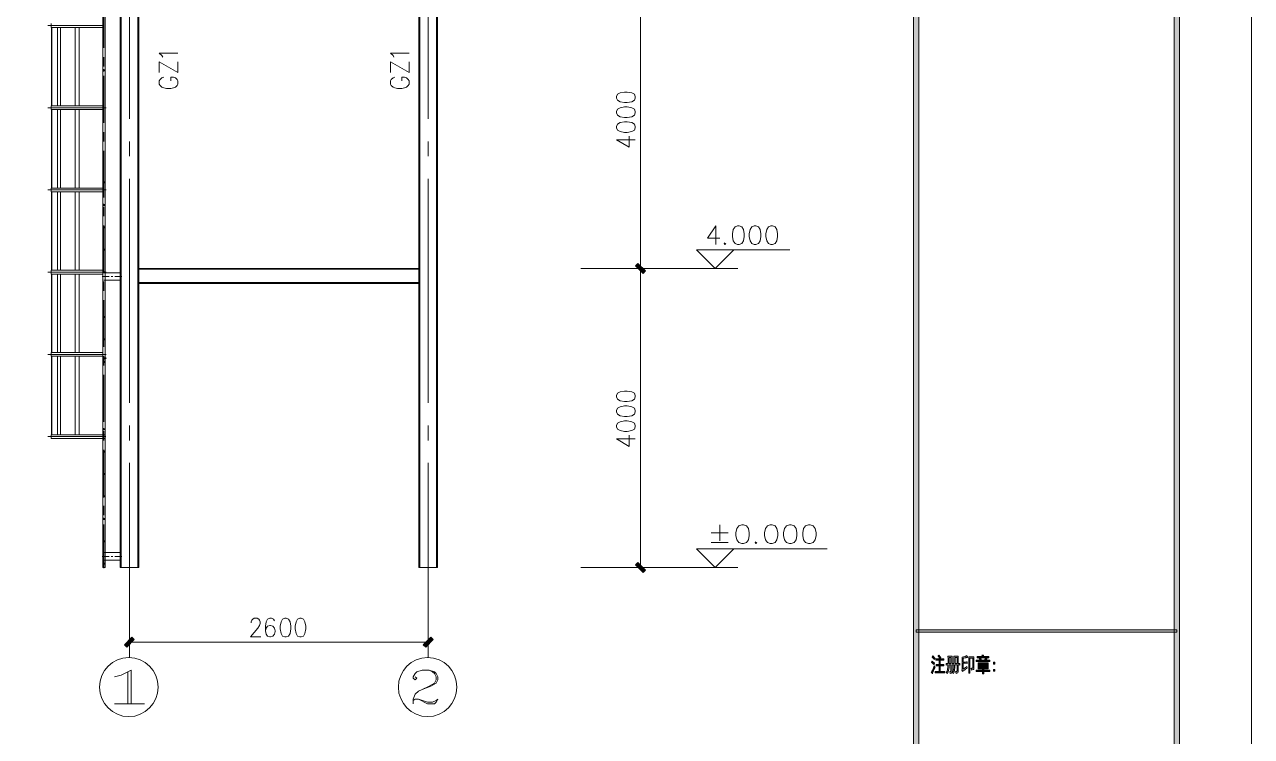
# Model space of a CAD drawing. Header units: millimetres. Extents: x 0 to 586, y 0 to 414.
# Drawn here: x 423.7 to 585.6, y 192.7 to 286.6 of the extents above; entities that cross this region are included whole.
import ezdxf

# ---------------------------------------------------------------- set-up
doc = ezdxf.new("R2010")
doc.units = ezdxf.units.MM

msp = doc.modelspace()

# ---------------------------------------------------------------- hatches: boundary and pattern name
h = msp.add_hatch(color=0)
h.dxf.hatch_style = 2
h.paths.add_polyline_path([(541.736139, 9.860139), (541.048222, 9.860139), (541.048222, 404.223361), (541.736139, 404.223361)])
h = msp.add_hatch(color=0)
h.dxf.hatch_style = 2
h.paths.add_polyline_path([(576.117861, 9.514417), (575.429944, 10.205861), (575.429944, 403.877639), (576.117861, 404.569083)])
h = msp.add_hatch(color=0)
h.dxf.hatch_style = 2
h.paths.add_polyline_path([(504.366389, 254.776111), (504.680361, 255.090083), (505.668139, 254.102306), (505.354167, 253.788333)])
h = msp.add_hatch(color=0)
h.dxf.hatch_style = 2
h.paths.add_polyline_path([(504.366389, 254.776111), (504.680361, 255.090083), (505.668139, 254.102306), (505.354167, 253.788333)])
h = msp.add_hatch(color=0)
h.dxf.hatch_style = 2
h.paths.add_polyline_path([(504.366389, 215.339083), (504.680361, 215.653056), (505.668139, 214.665278), (505.354167, 214.351306)])
h = msp.add_hatch(color=0)
h.dxf.hatch_style = 2
h.paths.add_polyline_path([(437.232778, 204.494694), (436.918806, 204.808667), (437.903056, 205.792917), (438.217028, 205.478944)])
h = msp.add_hatch(color=0)
h.dxf.hatch_style = 2
h.paths.add_polyline_path([(476.666278, 204.494694), (476.352306, 204.808667), (477.340083, 205.792917), (477.654056, 205.478944)])
h = msp.add_hatch(color=0)
h.dxf.hatch_style = 2
h.paths.add_polyline_path([(541.390417, 206.466722), (541.390417, 206.763056), (575.772139, 206.763056), (575.772139, 206.466722)])
h = msp.add_hatch(color=0)
h.dxf.hatch_style = 2
h.paths.add_polyline_path([(543.4965, 202.649667), (543.588222, 202.572056), (543.746972, 202.434472), (543.814, 202.370972), (543.792833, 202.335694), (543.743444, 202.243972), (543.715222, 202.187528), (543.641139, 202.275722), (543.485917, 202.423889), (543.404778, 202.487389), (543.429472, 202.515611), (543.475333, 202.600278)])
h = msp.add_hatch(color=0)
h.dxf.hatch_style = 2
h.paths.add_polyline_path([(543.59175, 203.341111), (543.683472, 203.249389), (543.828111, 203.083583), (543.8775, 203.013028), (543.842222, 202.97775), (543.789306, 202.900139), (543.768139, 202.857806), (543.704639, 202.960111), (543.56, 203.125917), (543.482389, 203.185889), (543.510611, 203.224694), (543.563528, 203.302306)])
h = msp.add_hatch(color=0)
h.dxf.hatch_style = 2
h.paths.add_polyline_path([(544.720639, 202.938944), (544.794722, 202.938944), (544.964056, 202.946), (545.059306, 202.949528), (545.059306, 202.7555), (544.957, 202.759028), (544.791194, 202.766083), (544.727694, 202.766083), (544.572472, 202.766083), (544.572472, 202.198111), (544.720639, 202.198111), (544.787667, 202.198111), (544.939361, 202.201639), (545.031083, 202.208694), (545.031083, 202.011139), (544.946417, 202.018194), (544.791194, 202.021722), (544.720639, 202.021722), (544.572472, 202.021722), (544.572472, 201.270306), (544.7665, 201.270306), (544.858222, 201.270306), (545.05225, 201.273833), (545.154556, 201.277361), (545.154556, 201.083333), (545.05225, 201.086861), (544.865278, 201.093917), (544.773556, 201.093917), (544.209111, 201.093917), (544.110333, 201.093917), (543.944528, 201.086861), (543.8775, 201.083333), (543.8775, 201.277361), (543.937472, 201.273833), (544.110333, 201.270306), (544.216167, 201.270306), (544.41725, 201.270306), (544.41725, 202.021722), (544.293778, 202.021722), (544.223222, 202.021722), (544.082111, 202.018194), (544.015083, 202.011139), (544.015083, 202.208694), (544.082111, 202.201639), (544.22675, 202.198111), (544.304361, 202.198111), (544.41725, 202.198111), (544.41725, 202.766083), (544.272611, 202.766083), (544.195, 202.766083), (544.039778, 202.759028), (543.962167, 202.7555), (543.962167, 202.949528), (544.039778, 202.946), (544.198528, 202.938944), (544.279667, 202.938944)])
h = msp.add_hatch(color=0)
h.dxf.hatch_style = 2
h.paths.add_polyline_path([(544.272611, 203.312889), (544.297306, 203.337583), (544.35375, 203.397556), (544.378444, 203.436361), (544.431361, 203.379917), (544.554833, 203.214111), (544.628917, 203.10475), (544.597167, 203.073), (544.533667, 203.005972), (544.505444, 202.970694), (544.438417, 203.080056), (544.322, 203.249389)])
h = msp.add_hatch(color=0)
h.paths.add_polyline_path([(546.135278, 203.302306), (546.13175, 203.224694), (546.128222, 203.037722), (546.128222, 202.928361), (546.128222, 202.321583), (546.368111, 202.321583), (546.368111, 202.938944), (546.368111, 203.037722), (546.364583, 203.217639), (546.361056, 203.302306), (546.932556, 203.302306), (546.929028, 203.228222), (546.9255, 203.044778), (546.9255, 202.928361), (546.9255, 202.321583), (546.978417, 202.321583), (547.094833, 202.325111), (547.158333, 202.332167), (547.158333, 202.134611), (547.091306, 202.141667), (546.974889, 202.145194), (546.9255, 202.145194), (546.9255, 201.340861), (546.9255, 201.249139), (546.897278, 201.132722), (546.869056, 201.108028), (546.837306, 201.086861), (546.727944, 201.041), (546.646806, 201.019833), (546.63975, 201.086861), (546.604472, 201.206806), (546.57625, 201.259722), (546.629167, 201.259722), (546.699722, 201.26325), (546.720889, 201.270306), (546.742056, 201.273833), (546.770278, 201.330278), (546.777333, 201.383194), (546.777333, 202.145194), (546.509222, 202.145194), (546.498639, 201.785361), (546.399861, 201.210333), (546.308139, 200.998667), (546.276389, 201.041), (546.202306, 201.097444), (546.159972, 201.115083), (546.251694, 201.277361), (546.354, 201.795944), (546.361056, 202.145194), (546.128222, 202.145194), (546.128222, 201.277361), (546.128222, 201.19975), (546.092944, 201.108028), (546.054139, 201.093917), (546.018861, 201.076278), (545.930667, 201.048056), (545.881278, 201.030417), (545.870694, 201.083333), (545.835417, 201.196222), (545.810722, 201.259722), (545.856583, 201.259722), (545.920083, 201.259722), (545.937722, 201.26325), (545.955361, 201.266778), (545.976528, 201.309111), (545.980056, 201.351444), (545.980056, 202.145194), (545.733111, 202.145194), (545.726056, 201.795944), (545.616694, 201.227972), (545.517917, 201.00925), (545.482639, 201.048056), (545.405028, 201.097444), (545.362694, 201.115083), (545.468528, 201.305583), (545.574361, 201.820639), (545.577889, 202.145194), (545.5285, 202.145194), (545.408556, 202.141667), (545.338, 202.134611), (545.338, 202.332167), (545.405028, 202.325111), (545.5285, 202.321583), (545.588472, 202.321583), (545.588472, 202.917778), (545.588472, 203.034194), (545.584944, 203.224694), (545.577889, 203.302306)])
h.paths.add_polyline_path([(546.777333, 202.321583), (546.777333, 203.115333), (546.516278, 203.115333), (546.516278, 202.321583)])
h.paths.add_polyline_path([(545.980056, 202.321583), (545.980056, 203.115333), (545.733111, 203.115333), (545.733111, 202.321583)])
h = msp.add_hatch(color=0)
h.dxf.hatch_style = 2
h.paths.add_polyline_path([(548.124944, 201.721861), (548.047333, 201.676), (547.895639, 201.577222), (547.818028, 201.520778), (547.743944, 201.467861), (547.588722, 201.351444), (547.507583, 201.287944), (547.479361, 201.344389), (547.426444, 201.450222), (547.398222, 201.496083), (547.415861, 201.510194), (547.444083, 201.584278), (547.451139, 201.640722), (547.451139, 202.72375), (547.451139, 202.871917), (547.447611, 203.101222), (547.444083, 203.178833), (547.486417, 203.178833), (547.634583, 203.207056), (547.740417, 203.235278), (547.849778, 203.2635), (548.005, 203.330528), (548.054389, 203.372861), (548.082611, 203.316417), (548.146111, 203.207056), (548.177861, 203.157667), (548.128472, 203.140028), (548.005, 203.111806), (547.927389, 203.094167), (547.853306, 203.080056), (547.691028, 203.048306), (547.606361, 203.034194), (547.606361, 202.526194), (547.793333, 202.526194), (547.867417, 202.526194), (548.029694, 202.53325), (548.117889, 202.536778), (548.117889, 202.353333), (548.03675, 202.356861), (547.874472, 202.360389), (547.793333, 202.360389), (547.606361, 202.360389), (547.606361, 201.598389), (547.775694, 201.711278), (548.008528, 201.884139), (548.072028, 201.940583), (548.079083, 201.884139), (548.107306, 201.774778)])
h = msp.add_hatch(color=0)
h.dxf.hatch_style = 2
h.paths.add_polyline_path([(549.006889, 203.217639), (549.003361, 203.111806), (548.999833, 202.893083), (548.999833, 202.783722), (548.999833, 201.785361), (548.999833, 201.690111), (548.975139, 201.577222), (548.950444, 201.552528), (548.92575, 201.527833), (548.795222, 201.4855), (548.689389, 201.464333), (548.685861, 201.527833), (548.650583, 201.640722), (548.618833, 201.690111), (548.67175, 201.690111), (548.752889, 201.697167), (548.781111, 201.700694), (548.812861, 201.70775), (548.848139, 201.753611), (548.851667, 201.795944), (548.851667, 203.044778), (548.467139, 203.044778), (548.467139, 201.041), (548.318972, 201.041), (548.3225, 201.171528), (548.326028, 201.439639), (548.326028, 201.577222), (548.326028, 202.7555), (548.326028, 202.868389), (548.3225, 203.101222), (548.318972, 203.217639)])
h = msp.add_hatch(color=0)
h.dxf.hatch_style = 2
h.paths.add_polyline_path([(550.809583, 202.7555), (550.887194, 202.7555), (551.038889, 202.759028), (551.112972, 202.766083), (551.112972, 202.579111), (551.038889, 202.582639), (550.887194, 202.589694), (550.809583, 202.589694), (549.596028, 202.589694), (549.521944, 202.589694), (549.373778, 202.582639), (549.299694, 202.579111), (549.299694, 202.766083), (549.377306, 202.759028), (549.525472, 202.7555), (549.596028, 202.7555), (550.432111, 202.7555), (550.460333, 202.85075), (550.495611, 202.995389), (550.499139, 203.044778), (550.541472, 203.034194), (550.647306, 203.005972), (550.710806, 202.991861), (550.693167, 202.967167), (550.661417, 202.907194), (550.647306, 202.871917), (550.633194, 202.840167), (550.6085, 202.780194), (550.601444, 202.7555)])
h = msp.add_hatch(color=0)
h.paths.add_polyline_path([(550.887194, 202.434472), (550.883667, 202.325111), (550.880139, 202.1205), (550.880139, 202.021722), (550.880139, 201.93), (550.883667, 201.732444), (550.887194, 201.630139), (550.308639, 201.630139), (550.308639, 201.464333), (550.802528, 201.464333), (550.876611, 201.464333), (551.035361, 201.471389), (551.120028, 201.474917), (551.120028, 201.287944), (551.038889, 201.295), (550.880139, 201.298528), (550.802528, 201.298528), (550.308639, 201.298528), (550.308639, 201.220917), (550.312167, 201.065694), (550.315694, 200.991611), (550.128722, 200.991611), (550.13225, 201.065694), (550.135778, 201.220917), (550.135778, 201.298528), (549.610139, 201.298528), (549.550167, 201.298528), (549.394944, 201.295), (549.299694, 201.287944), (549.299694, 201.474917), (549.391417, 201.471389), (549.539583, 201.464333), (549.603083, 201.464333), (550.135778, 201.464333), (550.135778, 201.630139), (549.578389, 201.630139), (549.581917, 201.732444), (549.588972, 201.933528), (549.588972, 202.032306), (549.588972, 202.131083), (549.581917, 202.332167), (549.578389, 202.434472)])
h.paths.add_polyline_path([(550.717861, 202.102861), (550.717861, 202.268667), (549.75125, 202.268667), (549.75125, 202.102861)])
h.paths.add_polyline_path([(550.717861, 201.795944), (550.717861, 201.951167), (549.75125, 201.951167), (549.75125, 201.795944)])
h = msp.add_hatch(color=0)
h.dxf.hatch_style = 2
h.paths.add_polyline_path([(550.238083, 203.454), (550.255722, 203.397556), (550.283944, 203.29525), (550.291, 203.249389), (550.749611, 203.249389), (550.802528, 203.249389), (550.915417, 203.252917), (550.971861, 203.259972), (550.971861, 203.073), (550.915417, 203.080056), (550.806056, 203.083583), (550.756667, 203.083583), (549.694806, 203.083583), (549.627778, 203.083583), (549.493722, 203.080056), (549.43375, 203.073), (549.43375, 203.259972), (549.511361, 203.252917), (549.638361, 203.249389), (549.68775, 203.249389), (550.107556, 203.249389), (550.107556, 203.274083), (550.086389, 203.362278), (550.06875, 203.425778), (550.1005, 203.436361), (550.188694, 203.450472)])
h = msp.add_hatch(color=0)
h.dxf.hatch_style = 2
h.paths.add_polyline_path([(549.712444, 202.981278), (549.747722, 202.995389), (549.828861, 203.027139), (549.874722, 203.044778), (549.895889, 202.991861), (549.948806, 202.889556), (549.9735, 202.836639), (549.927639, 202.822528), (549.8465, 202.790778), (549.811222, 202.773139), (549.786528, 202.833111), (549.733611, 202.935417)])
h = msp.add_hatch(color=0)
h.dxf.hatch_style = 2
h.paths.add_polyline_path([(551.762083, 202.268667), (551.582167, 202.268667), (551.582167, 202.497972), (551.762083, 202.497972)])
h = msp.add_hatch(color=0)
h.dxf.hatch_style = 2
h.paths.add_polyline_path([(543.8775, 201.855917), (543.835167, 201.764194), (543.739917, 201.527833), (543.687, 201.386722), (543.634083, 201.245611), (543.563528, 201.048056), (543.545889, 200.991611), (543.507083, 201.041), (543.418889, 201.129194), (543.373028, 201.164472), (543.415361, 201.217389), (543.514139, 201.393778), (543.567056, 201.520778), (543.6235, 201.647778), (543.71875, 201.891194), (543.761083, 202.011139), (543.789306, 201.965278), (543.84575, 201.887667)])
h = msp.add_hatch(color=0)
h.dxf.hatch_style = 2
h.paths.add_polyline_path([(551.762083, 201.319694), (551.582167, 201.319694), (551.582167, 201.545472), (551.762083, 201.545472)])

# ---------------------------------------------------------------- linework, layer by layer
at = {"color": 0, "lineweight": 0}
for points in [[(0, 0), (585.632278, 0), (585.632278, 414.0835), (0, 414.0835)], [(541.736139, 9.860139), (541.048222, 9.860139), (541.048222, 404.223361), (541.736139, 404.223361)], [(576.117861, 9.514417), (575.429944, 10.205861), (575.429944, 403.877639), (576.117861, 404.569083)], [(434.11775, 280.564167), (434.142444, 280.627667), (434.205944, 280.655889), (434.269444, 280.627667), (434.294139, 280.564167), (434.269444, 280.504194), (434.205944, 280.475972), (434.142444, 280.504194)], [(501.861667, 276.916444), (501.981611, 276.623639), (502.330861, 276.426083), (502.92, 276.327306), (503.272778, 276.327306), (503.858389, 276.426083), (504.211167, 276.623639), (504.327583, 276.916444), (504.327583, 277.114), (504.211167, 277.410333), (503.858389, 277.607889), (503.272778, 277.706667), (502.92, 277.706667), (502.330861, 277.607889), (501.981611, 277.410333), (501.861667, 277.114)], [(501.861667, 274.944417), (501.981611, 274.651611), (502.330861, 274.454056), (502.92, 274.355278), (503.272778, 274.355278), (503.858389, 274.454056), (504.211167, 274.651611), (504.327583, 274.944417), (504.327583, 275.141972), (504.211167, 275.438306), (503.858389, 275.635861), (503.272778, 275.734639), (502.92, 275.734639), (502.330861, 275.635861), (501.981611, 275.438306), (501.861667, 275.141972)], [(501.861667, 272.975917), (501.981611, 272.679583), (502.330861, 272.482028), (502.92, 272.38325), (503.272778, 272.38325), (503.858389, 272.482028), (504.211167, 272.679583), (504.327583, 272.975917), (504.327583, 273.169944), (504.211167, 273.466278), (503.858389, 273.663833), (503.272778, 273.762611), (502.92, 273.762611), (502.330861, 273.663833), (501.981611, 273.466278), (501.861667, 273.169944)], [(434.11775, 265.775722), (434.142444, 265.839222), (434.205944, 265.867444), (434.269444, 265.839222), (434.294139, 265.775722), (434.269444, 265.71575), (434.205944, 265.687528), (434.142444, 265.71575)], [(434.11775, 262.819444), (434.142444, 262.882944), (434.205944, 262.907639), (434.269444, 262.882944), (434.294139, 262.819444), (434.269444, 262.755944), (434.205944, 262.73125), (434.142444, 262.755944)], [(434.11775, 259.863167), (434.142444, 259.923139), (434.205944, 259.951361), (434.269444, 259.923139), (434.294139, 259.863167), (434.269444, 259.799667), (434.205944, 259.771444), (434.142444, 259.799667)], [(517.814278, 260.057194), (517.482667, 259.940778), (517.260417, 259.588), (517.151056, 259.002389), (517.151056, 258.649611), (517.260417, 258.064), (517.482667, 257.711222), (517.814278, 257.594806), (518.033, 257.594806), (518.364611, 257.711222), (518.586861, 258.064), (518.696222, 258.649611), (518.696222, 259.002389), (518.586861, 259.588), (518.364611, 259.940778), (518.033, 260.057194)], [(520.019139, 260.057194), (519.687528, 259.940778), (519.468806, 259.588), (519.359444, 259.002389), (519.359444, 258.649611), (519.468806, 258.064), (519.687528, 257.711222), (520.019139, 257.594806), (520.241389, 257.594806), (520.573, 257.711222), (520.791722, 258.064), (520.904611, 258.649611), (520.904611, 259.002389), (520.791722, 259.588), (520.573, 259.940778), (520.241389, 260.057194)], [(522.227528, 260.057194), (521.895917, 259.940778), (521.673667, 259.588), (521.564306, 259.002389), (521.564306, 258.649611), (521.673667, 258.064), (521.895917, 257.711222), (522.227528, 257.594806), (522.44625, 257.594806), (522.777861, 257.711222), (523.000111, 258.064), (523.109472, 258.649611), (523.109472, 259.002389), (523.000111, 259.588), (522.777861, 259.940778), (522.44625, 260.057194)], [(434.11775, 256.903361), (434.142444, 256.966861), (434.205944, 256.991556), (434.269444, 256.966861), (434.294139, 256.903361), (434.269444, 256.839861), (434.205944, 256.815167), (434.142444, 256.839861)], [(504.366389, 254.776111), (504.680361, 255.090083), (505.668139, 254.102306), (505.354167, 253.788333)], [(504.366389, 254.776111), (504.680361, 255.090083), (505.668139, 254.102306), (505.354167, 253.788333)], [(434.11775, 253.947083), (434.142444, 254.007056), (434.205944, 254.035278), (434.269444, 254.007056), (434.294139, 253.947083), (434.269444, 253.883583), (434.205944, 253.858889), (434.142444, 253.883583)], [(434.11775, 248.031), (434.142444, 248.0945), (434.205944, 248.119194), (434.269444, 248.0945), (434.294139, 248.031), (434.269444, 247.9675), (434.205944, 247.942806), (434.142444, 247.9675)], [(434.11775, 245.071194), (434.142444, 245.134694), (434.205944, 245.162917), (434.269444, 245.134694), (434.294139, 245.071194), (434.269444, 245.011222), (434.205944, 244.983), (434.142444, 245.011222)], [(434.11775, 242.114917), (434.142444, 242.178417), (434.205944, 242.203111), (434.269444, 242.178417), (434.294139, 242.114917), (434.269444, 242.051417), (434.205944, 242.026722), (434.142444, 242.051417)], [(434.272972, 242.598222), (434.301194, 242.661722), (434.364694, 242.686417), (434.424667, 242.661722), (434.452889, 242.598222), (434.424667, 242.534722), (434.364694, 242.510028), (434.301194, 242.534722)], [(501.861667, 237.482944), (501.981611, 237.186611), (502.330861, 236.989056), (502.92, 236.890278), (503.272778, 236.890278), (503.858389, 236.989056), (504.211167, 237.186611), (504.327583, 237.482944), (504.327583, 237.676972), (504.211167, 237.973306), (503.858389, 238.170861), (503.272778, 238.269639), (502.92, 238.269639), (502.330861, 238.170861), (501.981611, 237.973306), (501.861667, 237.676972)], [(501.861667, 235.510917), (501.981611, 235.214583), (502.330861, 235.017028), (502.92, 234.91825), (503.272778, 234.91825), (503.858389, 235.017028), (504.211167, 235.214583), (504.327583, 235.510917), (504.327583, 235.704944), (504.211167, 236.001278), (503.858389, 236.198833), (503.272778, 236.297611), (502.92, 236.297611), (502.330861, 236.198833), (501.981611, 236.001278), (501.861667, 235.704944)], [(434.11775, 233.242556), (434.142444, 233.306056), (434.205944, 233.33075), (434.269444, 233.306056), (434.294139, 233.242556), (434.269444, 233.179056), (434.205944, 233.154361), (434.142444, 233.179056)], [(501.861667, 233.538889), (501.981611, 233.242556), (502.330861, 233.045), (502.92, 232.946222), (503.272778, 232.946222), (503.858389, 233.045), (504.211167, 233.242556), (504.327583, 233.538889), (504.327583, 233.736444), (504.211167, 234.02925), (503.858389, 234.226806), (503.272778, 234.325583), (502.92, 234.325583), (502.330861, 234.226806), (501.981611, 234.02925), (501.861667, 233.736444)], [(434.11775, 230.28275), (434.142444, 230.34625), (434.205944, 230.374472), (434.269444, 230.34625), (434.294139, 230.28275), (434.269444, 230.222778), (434.205944, 230.194556), (434.142444, 230.222778)], [(434.11775, 227.326472), (434.142444, 227.389972), (434.205944, 227.414667), (434.269444, 227.389972), (434.294139, 227.326472), (434.269444, 227.262972), (434.205944, 227.238278), (434.142444, 227.262972)], [(434.11775, 224.370194), (434.142444, 224.430167), (434.205944, 224.458389), (434.269444, 224.430167), (434.294139, 224.370194), (434.269444, 224.306694), (434.205944, 224.278472), (434.142444, 224.306694)], [(434.11775, 221.410389), (434.142444, 221.473889), (434.205944, 221.498583), (434.269444, 221.473889), (434.294139, 221.410389), (434.269444, 221.346889), (434.205944, 221.322194), (434.142444, 221.346889)], [(518.361083, 220.623694), (517.983611, 220.50375), (517.733139, 220.150972), (517.606139, 219.565361), (517.606139, 219.212583), (517.733139, 218.626972), (517.983611, 218.274194), (518.361083, 218.157778), (518.611556, 218.157778), (518.989028, 218.274194), (519.243028, 218.626972), (519.3665, 219.212583), (519.3665, 219.565361), (519.243028, 220.150972), (518.989028, 220.50375), (518.611556, 220.623694)], [(522.135806, 220.623694), (521.758333, 220.50375), (521.507861, 220.150972), (521.380861, 219.565361), (521.380861, 219.212583), (521.507861, 218.626972), (521.758333, 218.274194), (522.135806, 218.157778), (522.386278, 218.157778), (522.76375, 218.274194), (523.01775, 218.626972), (523.141222, 219.212583), (523.141222, 219.565361), (523.01775, 220.150972), (522.76375, 220.50375), (522.386278, 220.623694)], [(524.651111, 220.623694), (524.273639, 220.50375), (524.023167, 220.150972), (523.896167, 219.565361), (523.896167, 219.212583), (524.023167, 218.626972), (524.273639, 218.274194), (524.651111, 218.157778), (524.905111, 218.157778), (525.282583, 218.274194), (525.533056, 218.626972), (525.660056, 219.212583), (525.660056, 219.565361), (525.533056, 220.150972), (525.282583, 220.50375), (524.905111, 220.623694)], [(527.169944, 220.623694), (526.792472, 220.50375), (526.538472, 220.150972), (526.415, 219.565361), (526.415, 219.212583), (526.538472, 218.626972), (526.792472, 218.274194), (527.169944, 218.157778), (527.420417, 218.157778), (527.797889, 218.274194), (528.048361, 218.626972), (528.175361, 219.212583), (528.175361, 219.565361), (528.048361, 220.150972), (527.797889, 220.50375), (527.420417, 220.623694)], [(434.11775, 218.454111), (434.142444, 218.517611), (434.205944, 218.542306), (434.269444, 218.517611), (434.294139, 218.454111), (434.269444, 218.390611), (434.205944, 218.365917), (434.142444, 218.390611)], [(434.11775, 215.494306), (434.142444, 215.557806), (434.205944, 215.5825), (434.269444, 215.557806), (434.294139, 215.494306), (434.269444, 215.434333), (434.205944, 215.406111), (434.142444, 215.434333)], [(504.366389, 215.339083), (504.680361, 215.653056), (505.668139, 214.665278), (505.354167, 214.351306)], [(458.074889, 208.297639), (457.778556, 208.181222), (457.581, 207.828444), (457.482222, 207.242833), (457.482222, 206.890056), (457.581, 206.304444), (457.778556, 205.951667), (458.074889, 205.831722), (458.272444, 205.831722), (458.568778, 205.951667), (458.762806, 206.304444), (458.861583, 206.890056), (458.861583, 207.242833), (458.762806, 207.828444), (458.568778, 208.181222), (458.272444, 208.297639)], [(460.046917, 208.297639), (459.750583, 208.181222), (459.553028, 207.828444), (459.45425, 207.242833), (459.45425, 206.890056), (459.553028, 206.304444), (459.750583, 205.951667), (460.046917, 205.831722), (460.244472, 205.831722), (460.540806, 205.951667), (460.734833, 206.304444), (460.833611, 206.890056), (460.833611, 207.242833), (460.734833, 207.828444), (460.540806, 208.181222), (460.244472, 208.297639)], [(437.232778, 204.494694), (436.918806, 204.808667), (437.903056, 205.792917), (438.217028, 205.478944)], [(476.666278, 204.494694), (476.352306, 204.808667), (477.340083, 205.792917), (477.654056, 205.478944)], [(541.390417, 206.466722), (541.390417, 206.763056), (575.772139, 206.763056), (575.772139, 206.466722)], [(543.4965, 202.649667), (543.588222, 202.572056), (543.746972, 202.434472), (543.814, 202.370972), (543.792833, 202.335694), (543.743444, 202.243972), (543.715222, 202.187528), (543.641139, 202.275722), (543.485917, 202.423889), (543.404778, 202.487389), (543.429472, 202.515611), (543.475333, 202.600278)], [(543.59175, 203.341111), (543.683472, 203.249389), (543.828111, 203.083583), (543.8775, 203.013028), (543.842222, 202.97775), (543.789306, 202.900139), (543.768139, 202.857806), (543.704639, 202.960111), (543.56, 203.125917), (543.482389, 203.185889), (543.510611, 203.224694), (543.563528, 203.302306)], [(544.720639, 202.938944), (544.794722, 202.938944), (544.964056, 202.946), (545.059306, 202.949528), (545.059306, 202.7555), (544.957, 202.759028), (544.791194, 202.766083), (544.727694, 202.766083), (544.572472, 202.766083), (544.572472, 202.198111), (544.720639, 202.198111), (544.787667, 202.198111), (544.939361, 202.201639), (545.031083, 202.208694), (545.031083, 202.011139), (544.946417, 202.018194), (544.791194, 202.021722), (544.720639, 202.021722), (544.572472, 202.021722), (544.572472, 201.270306), (544.7665, 201.270306), (544.858222, 201.270306), (545.05225, 201.273833), (545.154556, 201.277361), (545.154556, 201.083333), (545.05225, 201.086861), (544.865278, 201.093917), (544.773556, 201.093917), (544.209111, 201.093917), (544.110333, 201.093917), (543.944528, 201.086861), (543.8775, 201.083333), (543.8775, 201.277361), (543.937472, 201.273833), (544.110333, 201.270306), (544.216167, 201.270306), (544.41725, 201.270306), (544.41725, 202.021722), (544.293778, 202.021722), (544.223222, 202.021722), (544.082111, 202.018194), (544.015083, 202.011139), (544.015083, 202.208694), (544.082111, 202.201639), (544.22675, 202.198111), (544.304361, 202.198111), (544.41725, 202.198111), (544.41725, 202.766083), (544.272611, 202.766083), (544.195, 202.766083), (544.039778, 202.759028), (543.962167, 202.7555), (543.962167, 202.949528), (544.039778, 202.946), (544.198528, 202.938944), (544.279667, 202.938944)], [(544.272611, 203.312889), (544.297306, 203.337583), (544.35375, 203.397556), (544.378444, 203.436361), (544.431361, 203.379917), (544.554833, 203.214111), (544.628917, 203.10475), (544.597167, 203.073), (544.533667, 203.005972), (544.505444, 202.970694), (544.438417, 203.080056), (544.322, 203.249389)], [(546.135278, 203.302306), (546.13175, 203.224694), (546.128222, 203.037722), (546.128222, 202.928361), (546.128222, 202.321583), (546.368111, 202.321583), (546.368111, 202.938944), (546.368111, 203.037722), (546.364583, 203.217639), (546.361056, 203.302306), (546.932556, 203.302306), (546.929028, 203.228222), (546.9255, 203.044778), (546.9255, 202.928361), (546.9255, 202.321583), (546.978417, 202.321583), (547.094833, 202.325111), (547.158333, 202.332167), (547.158333, 202.134611), (547.091306, 202.141667), (546.974889, 202.145194), (546.9255, 202.145194), (546.9255, 201.340861), (546.9255, 201.249139), (546.897278, 201.132722), (546.869056, 201.108028), (546.837306, 201.086861), (546.727944, 201.041), (546.646806, 201.019833), (546.63975, 201.086861), (546.604472, 201.206806), (546.57625, 201.259722), (546.629167, 201.259722), (546.699722, 201.26325), (546.720889, 201.270306), (546.742056, 201.273833), (546.770278, 201.330278), (546.777333, 201.383194), (546.777333, 202.145194), (546.509222, 202.145194), (546.498639, 201.785361), (546.399861, 201.210333), (546.308139, 200.998667), (546.276389, 201.041), (546.202306, 201.097444), (546.159972, 201.115083), (546.251694, 201.277361), (546.354, 201.795944), (546.361056, 202.145194), (546.128222, 202.145194), (546.128222, 201.277361), (546.128222, 201.19975), (546.092944, 201.108028), (546.054139, 201.093917), (546.018861, 201.076278), (545.930667, 201.048056), (545.881278, 201.030417), (545.870694, 201.083333), (545.835417, 201.196222), (545.810722, 201.259722), (545.856583, 201.259722), (545.920083, 201.259722), (545.937722, 201.26325), (545.955361, 201.266778), (545.976528, 201.309111), (545.980056, 201.351444), (545.980056, 202.145194), (545.733111, 202.145194), (545.726056, 201.795944), (545.616694, 201.227972), (545.517917, 201.00925), (545.482639, 201.048056), (545.405028, 201.097444), (545.362694, 201.115083), (545.468528, 201.305583), (545.574361, 201.820639), (545.577889, 202.145194), (545.5285, 202.145194), (545.408556, 202.141667), (545.338, 202.134611), (545.338, 202.332167), (545.405028, 202.325111), (545.5285, 202.321583), (545.588472, 202.321583), (545.588472, 202.917778), (545.588472, 203.034194), (545.584944, 203.224694), (545.577889, 203.302306)], [(545.980056, 202.321583), (545.980056, 203.115333), (545.733111, 203.115333), (545.733111, 202.321583)], [(546.777333, 202.321583), (546.777333, 203.115333), (546.516278, 203.115333), (546.516278, 202.321583)], [(548.124944, 201.721861), (548.047333, 201.676), (547.895639, 201.577222), (547.818028, 201.520778), (547.743944, 201.467861), (547.588722, 201.351444), (547.507583, 201.287944), (547.479361, 201.344389), (547.426444, 201.450222), (547.398222, 201.496083), (547.415861, 201.510194), (547.444083, 201.584278), (547.451139, 201.640722), (547.451139, 202.72375), (547.451139, 202.871917), (547.447611, 203.101222), (547.444083, 203.178833), (547.486417, 203.178833), (547.634583, 203.207056), (547.740417, 203.235278), (547.849778, 203.2635), (548.005, 203.330528), (548.054389, 203.372861), (548.082611, 203.316417), (548.146111, 203.207056), (548.177861, 203.157667), (548.128472, 203.140028), (548.005, 203.111806), (547.927389, 203.094167), (547.853306, 203.080056), (547.691028, 203.048306), (547.606361, 203.034194), (547.606361, 202.526194), (547.793333, 202.526194), (547.867417, 202.526194), (548.029694, 202.53325), (548.117889, 202.536778), (548.117889, 202.353333), (548.03675, 202.356861), (547.874472, 202.360389), (547.793333, 202.360389), (547.606361, 202.360389), (547.606361, 201.598389), (547.775694, 201.711278), (548.008528, 201.884139), (548.072028, 201.940583), (548.079083, 201.884139), (548.107306, 201.774778)], [(549.006889, 203.217639), (549.003361, 203.111806), (548.999833, 202.893083), (548.999833, 202.783722), (548.999833, 201.785361), (548.999833, 201.690111), (548.975139, 201.577222), (548.950444, 201.552528), (548.92575, 201.527833), (548.795222, 201.4855), (548.689389, 201.464333), (548.685861, 201.527833), (548.650583, 201.640722), (548.618833, 201.690111), (548.67175, 201.690111), (548.752889, 201.697167), (548.781111, 201.700694), (548.812861, 201.70775), (548.848139, 201.753611), (548.851667, 201.795944), (548.851667, 203.044778), (548.467139, 203.044778), (548.467139, 201.041), (548.318972, 201.041), (548.3225, 201.171528), (548.326028, 201.439639), (548.326028, 201.577222), (548.326028, 202.7555), (548.326028, 202.868389), (548.3225, 203.101222), (548.318972, 203.217639)], [(550.809583, 202.7555), (550.887194, 202.7555), (551.038889, 202.759028), (551.112972, 202.766083), (551.112972, 202.579111), (551.038889, 202.582639), (550.887194, 202.589694), (550.809583, 202.589694), (549.596028, 202.589694), (549.521944, 202.589694), (549.373778, 202.582639), (549.299694, 202.579111), (549.299694, 202.766083), (549.377306, 202.759028), (549.525472, 202.7555), (549.596028, 202.7555), (550.432111, 202.7555), (550.460333, 202.85075), (550.495611, 202.995389), (550.499139, 203.044778), (550.541472, 203.034194), (550.647306, 203.005972), (550.710806, 202.991861), (550.693167, 202.967167), (550.661417, 202.907194), (550.647306, 202.871917), (550.633194, 202.840167), (550.6085, 202.780194), (550.601444, 202.7555)], [(550.887194, 202.434472), (550.883667, 202.325111), (550.880139, 202.1205), (550.880139, 202.021722), (550.880139, 201.93), (550.883667, 201.732444), (550.887194, 201.630139), (550.308639, 201.630139), (550.308639, 201.464333), (550.802528, 201.464333), (550.876611, 201.464333), (551.035361, 201.471389), (551.120028, 201.474917), (551.120028, 201.287944), (551.038889, 201.295), (550.880139, 201.298528), (550.802528, 201.298528), (550.308639, 201.298528), (550.308639, 201.220917), (550.312167, 201.065694), (550.315694, 200.991611), (550.128722, 200.991611), (550.13225, 201.065694), (550.135778, 201.220917), (550.135778, 201.298528), (549.610139, 201.298528), (549.550167, 201.298528), (549.394944, 201.295), (549.299694, 201.287944), (549.299694, 201.474917), (549.391417, 201.471389), (549.539583, 201.464333), (549.603083, 201.464333), (550.135778, 201.464333), (550.135778, 201.630139), (549.578389, 201.630139), (549.581917, 201.732444), (549.588972, 201.933528), (549.588972, 202.032306), (549.588972, 202.131083), (549.581917, 202.332167), (549.578389, 202.434472)], [(550.238083, 203.454), (550.255722, 203.397556), (550.283944, 203.29525), (550.291, 203.249389), (550.749611, 203.249389), (550.802528, 203.249389), (550.915417, 203.252917), (550.971861, 203.259972), (550.971861, 203.073), (550.915417, 203.080056), (550.806056, 203.083583), (550.756667, 203.083583), (549.694806, 203.083583), (549.627778, 203.083583), (549.493722, 203.080056), (549.43375, 203.073), (549.43375, 203.259972), (549.511361, 203.252917), (549.638361, 203.249389), (549.68775, 203.249389), (550.107556, 203.249389), (550.107556, 203.274083), (550.086389, 203.362278), (550.06875, 203.425778), (550.1005, 203.436361), (550.188694, 203.450472)], [(549.712444, 202.981278), (549.747722, 202.995389), (549.828861, 203.027139), (549.874722, 203.044778), (549.895889, 202.991861), (549.948806, 202.889556), (549.9735, 202.836639), (549.927639, 202.822528), (549.8465, 202.790778), (549.811222, 202.773139), (549.786528, 202.833111), (549.733611, 202.935417)], [(551.762083, 202.268667), (551.582167, 202.268667), (551.582167, 202.497972), (551.762083, 202.497972)], [(543.8775, 201.855917), (543.835167, 201.764194), (543.739917, 201.527833), (543.687, 201.386722), (543.634083, 201.245611), (543.563528, 201.048056), (543.545889, 200.991611), (543.507083, 201.041), (543.418889, 201.129194), (543.373028, 201.164472), (543.415361, 201.217389), (543.514139, 201.393778), (543.567056, 201.520778), (543.6235, 201.647778), (543.71875, 201.891194), (543.761083, 202.011139), (543.789306, 201.965278), (543.84575, 201.887667)], [(550.717861, 202.102861), (550.717861, 202.268667), (549.75125, 202.268667), (549.75125, 202.102861)], [(550.717861, 201.795944), (550.717861, 201.951167), (549.75125, 201.951167), (549.75125, 201.795944)], [(551.762083, 201.319694), (551.582167, 201.319694), (551.582167, 201.545472), (551.762083, 201.545472)]]:
    msp.add_lwpolyline(points, close=True, dxfattribs=at)
for points in [[(436.333194, 215.003944), (436.333194, 373.22125)], [(436.474306, 215.003944), (436.474306, 373.22125)], [(438.661528, 215.003944), (438.661528, 373.22125)], [(438.799111, 215.003944), (438.799111, 373.22125)], [(475.770222, 215.003944), (475.770222, 373.22125)], [(475.907806, 215.003944), (475.907806, 373.22125)], [(478.098556, 215.003944), (478.098556, 373.22125)], [(478.236139, 215.003944), (478.236139, 373.22125)], [(434.047194, 308.998056), (434.047194, 215.003944)], [(434.364694, 308.998056), (434.364694, 261.687028)], [(437.567917, 274.157722), (437.567917, 303.734611)], [(477.004944, 274.157722), (477.004944, 303.734611)], [(505.019028, 254.437444), (505.019028, 293.874472)], [(434.205944, 289.679944), (434.205944, 283.520444)], [(427.224472, 286.233306), (427.224472, 286.727194)], [(434.047194, 286.48025), (426.811722, 286.48025)], [(434.047194, 286.233306), (427.224472, 286.233306)], [(427.284444, 275.882806), (427.284444, 286.233306)], [(427.344417, 275.882806), (427.344417, 286.233306)], [(428.067611, 275.882806), (428.067611, 286.233306)], [(428.459194, 275.882806), (428.459194, 286.233306)], [(430.431222, 275.882806), (430.431222, 286.233306)], [(430.921583, 275.882806), (430.921583, 286.233306)], [(434.205944, 282.285722), (434.205944, 281.054528)], [(441.984694, 282.303361), (441.86475, 282.504444), (441.5155, 282.807833), (443.977889, 282.807833)], [(472.468222, 282.303361), (472.351806, 282.504444), (471.999028, 282.807833), (474.464944, 282.807833)], [(434.375278, 280.564167), (434.036611, 280.564167)], [(441.5155, 280.278417), (441.5155, 281.693056), (443.977889, 280.278417), (443.977889, 281.693056)], [(471.999028, 280.278417), (471.999028, 281.693056), (474.464944, 280.278417), (474.464944, 281.693056)], [(434.205944, 279.823333), (434.205944, 273.660306)], [(442.101111, 279.668111), (441.86475, 279.569333), (441.631917, 279.364722), (441.5155, 279.163639), (441.5155, 278.757944), (441.631917, 278.556861), (441.86475, 278.35225), (442.101111, 278.249944), (442.453889, 278.151167), (443.0395, 278.151167), (443.392278, 278.249944), (443.628639, 278.35225), (443.861472, 278.556861), (443.977889, 278.757944), (443.977889, 279.163639), (443.861472, 279.364722), (443.628639, 279.569333), (443.392278, 279.668111), (443.0395, 279.668111), (443.0395, 279.163639)], [(472.588167, 279.668111), (472.351806, 279.569333), (472.118972, 279.364722), (471.999028, 279.163639), (471.999028, 278.757944), (472.118972, 278.556861), (472.351806, 278.35225), (472.588167, 278.249944), (472.940944, 278.151167), (473.526556, 278.151167), (473.879333, 278.249944), (474.112167, 278.35225), (474.348528, 278.556861), (474.464944, 278.757944), (474.464944, 279.163639), (474.348528, 279.364722), (474.112167, 279.569333), (473.879333, 279.668111), (473.526556, 279.668111), (473.526556, 279.163639)], [(434.512861, 275.635861), (426.811722, 275.635861)], [(434.047194, 275.882806), (427.224472, 275.882806)], [(427.224472, 275.882806), (427.224472, 275.388917)], [(434.047194, 275.388917), (427.224472, 275.388917)], [(427.284444, 265.038417), (427.284444, 275.388917)], [(427.344417, 265.038417), (427.344417, 275.388917)], [(428.067611, 265.038417), (428.067611, 275.388917)], [(428.459194, 265.038417), (428.459194, 275.388917)], [(430.431222, 265.038417), (430.431222, 275.388917)], [(430.921583, 265.038417), (430.921583, 275.388917)], [(434.205944, 272.429111), (434.205944, 271.194389)], [(437.567917, 269.229417), (437.567917, 271.197917)], [(477.004944, 269.229417), (477.004944, 271.197917)], [(501.861667, 271.395472), (503.505611, 270.411222), (503.505611, 271.889361)], [(501.861667, 271.395472), (504.327583, 271.395472)], [(434.205944, 269.963194), (434.205944, 263.800167)], [(434.375278, 265.775722), (434.036611, 265.775722)], [(437.567917, 236.692722), (437.567917, 266.269611)], [(477.004944, 236.692722), (477.004944, 266.269611)], [(434.512861, 264.791472), (426.811722, 264.791472)], [(434.047194, 265.038417), (427.224472, 265.038417)], [(427.224472, 265.038417), (427.224472, 264.544528)], [(434.047194, 264.544528), (427.224472, 264.544528)], [(427.284444, 254.194028), (427.284444, 264.544528)], [(427.344417, 254.194028), (427.344417, 264.544528)], [(428.067611, 254.194028), (428.067611, 264.544528)], [(428.459194, 254.194028), (428.459194, 264.544528)], [(430.431222, 254.194028), (430.431222, 264.544528)], [(430.921583, 254.194028), (430.921583, 264.544528)], [(434.375278, 262.819444), (434.036611, 262.819444)], [(434.205944, 262.568972), (434.205944, 261.337778)], [(434.364694, 261.687028), (434.364694, 216.482083)], [(434.375278, 259.863167), (434.036611, 259.863167)], [(434.205944, 260.103056), (434.205944, 253.943556)], [(514.946194, 260.057194), (513.842, 258.416778), (515.496528, 258.416778)], [(514.946194, 260.057194), (514.946194, 257.594806)], [(516.15975, 257.827639), (516.046861, 257.711222), (516.15975, 257.594806), (516.269111, 257.711222)], [(434.375278, 256.903361), (434.036611, 256.903361)], [(514.875639, 254.437444), (512.41325, 256.903361)], [(512.41325, 256.903361), (524.735778, 256.903361)], [(514.875639, 254.437444), (517.341556, 256.903361)], [(434.047194, 254.194028), (427.224472, 254.194028)], [(427.224472, 254.194028), (427.224472, 253.700139)], [(438.799111, 254.437444), (438.799111, 252.465417)], [(438.799111, 254.437444), (475.770222, 254.437444)], [(438.799111, 254.321028), (475.770222, 254.321028)], [(475.770222, 252.465417), (475.770222, 254.437444)], [(478.236139, 254.437444), (478.236139, 252.465417)], [(497.130917, 254.437444), (506.991056, 254.437444)], [(497.130917, 254.437444), (506.991056, 254.437444)], [(517.835444, 254.437444), (502.553111, 254.437444)], [(505.019028, 215.003944), (505.019028, 254.437444)], [(434.512861, 253.947083), (426.811722, 253.947083)], [(434.047194, 253.700139), (427.224472, 253.700139)], [(427.284444, 243.346111), (427.284444, 253.700139)], [(427.344417, 243.346111), (427.344417, 253.700139)], [(428.067611, 243.346111), (428.067611, 253.700139)], [(428.459194, 243.346111), (428.459194, 253.700139)], [(430.431222, 243.346111), (430.431222, 253.700139)], [(430.921583, 243.346111), (430.921583, 253.700139)], [(434.904444, 253.375583), (433.973111, 253.375583)], [(434.375278, 253.947083), (434.036611, 253.947083)], [(436.333194, 253.865944), (434.205944, 253.865944)], [(436.333194, 252.881694), (434.205944, 252.881694)], [(434.205944, 252.708833), (434.205944, 251.477639)], [(435.398333, 253.375583), (435.151389, 253.375583)], [(436.573083, 253.375583), (435.645278, 253.375583)], [(438.799111, 252.585361), (475.770222, 252.585361)], [(438.799111, 252.465417), (475.770222, 252.465417)], [(434.205944, 250.246444), (434.205944, 244.083417)], [(434.375278, 248.031), (434.036611, 248.031)], [(434.375278, 245.071194), (434.036611, 245.071194)], [(434.512861, 243.102694), (426.811722, 243.102694)], [(434.047194, 243.346111), (427.224472, 243.346111)], [(427.224472, 243.346111), (427.224472, 242.85575)], [(434.047194, 242.85575), (427.224472, 242.85575)], [(427.284444, 232.501722), (427.284444, 242.85575)], [(427.344417, 232.501722), (427.344417, 242.85575)], [(428.067611, 232.501722), (428.067611, 242.85575)], [(428.459194, 232.501722), (428.459194, 242.85575)], [(430.431222, 232.501722), (430.431222, 242.85575)], [(430.921583, 232.501722), (430.921583, 242.85575)], [(434.375278, 242.114917), (434.036611, 242.114917)], [(434.5305, 242.598222), (434.195361, 242.598222)], [(434.205944, 242.852222), (434.205944, 241.6175)], [(434.205944, 240.386306), (434.205944, 234.223278)], [(434.375278, 233.242556), (434.036611, 233.242556)], [(437.567917, 231.764417), (437.567917, 233.736444)], [(477.004944, 231.764417), (477.004944, 233.736444)], [(434.452889, 232.254778), (426.811722, 232.254778)], [(434.364694, 232.501722), (427.224472, 232.501722)], [(427.224472, 232.501722), (427.224472, 232.007833)], [(434.364694, 232.007833), (427.224472, 232.007833)], [(434.205944, 232.992083), (434.205944, 231.760889)], [(501.861667, 231.958444), (503.505611, 230.974194), (503.505611, 232.452333)], [(501.861667, 231.958444), (504.327583, 231.958444)], [(434.375278, 230.28275), (434.036611, 230.28275)], [(434.205944, 230.526167), (434.205944, 224.366667)], [(437.567917, 205.143806), (437.567917, 228.804611)], [(477.004944, 205.143806), (477.004944, 228.804611)], [(434.375278, 227.326472), (434.036611, 227.326472)], [(434.375278, 224.370194), (434.036611, 224.370194)], [(434.205944, 223.131944), (434.205944, 221.90075)], [(434.375278, 221.410389), (434.036611, 221.410389)], [(434.205944, 220.666028), (434.205944, 214.905167)], [(515.468306, 220.623694), (515.468306, 218.510556)], [(514.335889, 219.565361), (516.600722, 219.565361)], [(434.375278, 218.454111), (434.036611, 218.454111)], [(436.333194, 216.954806), (434.205944, 216.954806)], [(514.875639, 215.003944), (512.41325, 217.466333)], [(512.41325, 217.466333), (529.664083, 217.466333)], [(514.335889, 218.274194), (516.600722, 218.274194)], [(514.875639, 215.003944), (517.341556, 217.466333)], [(520.248444, 218.390611), (520.121444, 218.274194), (520.248444, 218.157778), (520.375444, 218.274194)], [(434.904444, 216.460917), (433.973111, 216.460917)], [(434.375278, 215.494306), (434.036611, 215.494306)], [(436.333194, 215.967028), (434.205944, 215.967028)], [(434.364694, 216.482083), (434.364694, 215.003944)], [(435.398333, 216.460917), (435.151389, 216.460917)], [(436.573083, 216.460917), (435.645278, 216.460917)], [(434.364694, 215.003944), (434.047194, 215.003944)], [(436.333194, 215.003944), (438.799111, 215.003944)], [(475.770222, 215.003944), (478.236139, 215.003944)], [(497.130917, 215.003944), (506.991056, 215.003944)], [(517.835444, 215.003944), (502.553111, 215.003944)], [(453.636944, 207.712028), (453.636944, 207.828444), (453.735722, 208.064806), (453.8345, 208.181222), (454.032056, 208.297639), (454.427167, 208.297639), (454.624722, 208.181222), (454.7235, 208.064806), (454.822278, 207.828444), (454.822278, 207.595611), (454.7235, 207.35925), (454.525944, 207.006472), (453.538167, 205.831722), (454.921056, 205.831722)], [(456.695528, 207.944861), (456.59675, 208.181222), (456.300417, 208.297639), (456.102861, 208.297639), (455.806528, 208.181222), (455.608972, 207.828444), (455.510194, 207.242833), (455.510194, 206.653694), (455.608972, 206.1845), (455.806528, 205.951667), (456.102861, 205.831722), (456.201639, 205.831722), (456.497972, 205.951667), (456.695528, 206.1845), (456.794306, 206.537278), (456.794306, 206.653694), (456.695528, 207.006472), (456.497972, 207.242833), (456.201639, 207.35925), (456.102861, 207.35925), (455.806528, 207.242833), (455.608972, 207.006472), (455.510194, 206.653694)], [(437.567917, 205.143806), (437.567917, 203.171778)], [(437.567917, 205.143806), (477.004944, 205.143806)], [(477.004944, 205.143806), (477.004944, 203.171778)], [(435.595889, 200.5965), (436.470778, 200.804639), (437.786639, 201.436111), (437.786639, 197.019333)], [(437.349194, 201.224444), (437.349194, 197.019333)], [(475.262222, 200.5965), (475.495056, 200.384833), (475.262222, 200.173167), (475.032917, 200.384833), (475.032917, 200.5965), (475.262222, 201.016306), (475.495056, 201.224444), (476.193556, 201.436111), (477.121361, 201.436111), (477.816333, 201.224444), (478.049167, 201.016306), (478.278472, 200.5965), (478.278472, 200.173167), (478.049167, 199.753361), (477.350667, 199.333556), (476.193556, 198.91375), (475.727889, 198.702083), (475.262222, 198.282278), (475.032917, 197.650806), (475.032917, 197.019333)], [(477.121361, 201.436111), (477.5835, 201.224444), (477.816333, 201.016306), (478.049167, 200.5965), (478.049167, 200.173167), (477.816333, 199.753361), (477.121361, 199.333556), (476.193556, 198.91375)], [(475.032917, 197.439139), (475.262222, 197.650806), (475.727889, 197.650806), (476.888528, 197.231), (477.5835, 197.231), (478.049167, 197.439139), (478.278472, 197.650806)], [(475.727889, 197.650806), (476.888528, 197.019333), (477.816333, 197.019333), (478.049167, 197.231), (478.278472, 197.650806)], [(435.595889, 197.019333), (439.539944, 197.019333)]]:
    msp.add_lwpolyline(points, dxfattribs=at)
for centre in [(437.486778, 199.229486), (476.923806, 199.229486)]:
    msp.add_ellipse(centre, major_axis=(0, 3.903486), ratio=0.989607, start_param=0, end_param=6.283185, dxfattribs=at)

doc.saveas('drawing.dxf')
